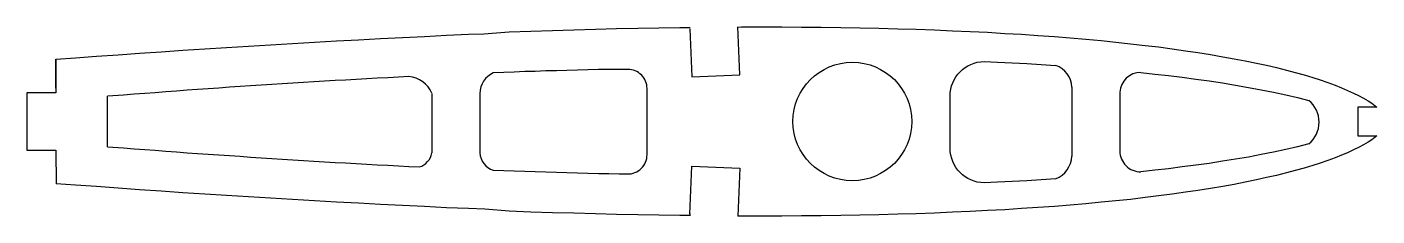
# Model space of a CAD drawing. Header units: inches. Extents: x -9 to 132, y 5 to 25.
import ezdxf

# ---------------------------------------------------------------- set-up
doc = ezdxf.new("R2010")
doc.units = ezdxf.units.IN
doc.header["$MEASUREMENT"] = 0
doc.layers.add('7', color=7, linetype='Continuous')
doc.layers.add('LAYER01', color=7, linetype='Continuous')

msp = doc.modelspace()

# ---------------------------------------------------------------- linework, layer by layer
msp.add_line((-5.74, 18.17), (-5.74, 21.17))
at = {"color": 9}
for p, q in [((-5.74, 21.17), (-5.74, 17.69)), ((-5.74, 17.69), (-8.74, 17.69)), ((-8.74, 17.69), (-8.74, 11.69)), ((-0.36, 12.06), (-0.36, 17.33)), ((-8.74, 11.69), (-5.74, 11.69)), ((-5.74, 11.69), (-5.72, 8.21))]:
    msp.add_line(p, q, dxfattribs=at)
msp.add_circle((77.01, 14.69), 6.17)
msp.add_arc((122.54, 14.62), 2.96, 309.9525, 50.0475)
at = {"layer": '7', "linetype": 'Continuous'}
for points in [[(38.71, 23.83), (41.35, 24.03), (43.61, 24.11), (45.85, 24.18), (48.09, 24.25), (50.32, 24.31), (52.52, 24.36), (54.72, 24.41), (56.92, 24.45), (59.08, 24.48), (60.16, 24.49)], [(60.13, 24.34), (60.32, 19.35), (65.31, 19.54), (65.12, 24.54)], [(65.12, 24.53), (65.49, 24.54), (67.6, 24.54), (69.7, 24.54), (71.74, 24.52), (73.78, 24.51), (75.82, 24.48), (77.8, 24.44), (79.77, 24.4), (81.74, 24.35), (83.64, 24.29), (85.53, 24.22), (87.43, 24.15), (89.24, 24.07), (91.05, 23.98), (92.86, 23.87), (94.58, 23.77), (96.29, 23.65), (98.01, 23.53), (99.63, 23.4), (101.25, 23.26), (102.87, 23.11), (104.39, 22.95), (105.91, 22.79), (107.42, 22.62), (108.83, 22.45), (110.23, 22.26), (111.63, 22.06), (112.92, 21.87), (114.21, 21.66), (115.5, 21.44), (116.67, 21.23), (117.83, 21.01), (119, 20.77), (120.04, 20.54), (121.08, 20.3), (122.12, 20.04), (123.03, 19.8), (123.94, 19.54), (124.85, 19.27), (125.63, 19.02), (126.41, 18.75), (127.18, 18.46), (127.82, 18.21), (128.46, 17.93), (129.09, 17.64), (129.6, 17.39), (130.1, 17.13), (130.59, 16.84), (130.97, 16.6), (131.33, 16.33), (131.5, 16.19)], [(-5.74, 21.17), (-3.71, 21.32), (-1.51, 21.48), (0.72, 21.64), (2.96, 21.8), (5.2, 21.96), (7.46, 22.11), (9.72, 22.26), (11.98, 22.41), (14.27, 22.55), (16.55, 22.69), (18.83, 22.82), (21.12, 22.96), (23.41, 23.09), (25.7, 23.21), (27.99, 23.34), (30.28, 23.45), (32.57, 23.56), (34.85, 23.67), (37.13, 23.77), (38.71, 23.83)], [(90.71, 20.94), (92.1, 20.87), (93.62, 20.8), (95.13, 20.72), (96.63, 20.63), (98.14, 20.53)], [(106.98, 19.79), (108.43, 19.63), (109.87, 19.47), (111.28, 19.29), (112.69, 19.1), (114.08, 18.91), (115.47, 18.7), (116.82, 18.48), (118.16, 18.24), (119.48, 18), (120.77, 17.74), (122.03, 17.47), (123.26, 17.18), (124.44, 16.89)], [(30.94, 19.37), (30.94, 19.37), (29.84, 19.31), (28.75, 19.25), (27.65, 19.19), (26.56, 19.13), (25.46, 19.07), (24.36, 19.01), (23.27, 18.95), (22.17, 18.88), (21.07, 18.82), (19.98, 18.75), (18.88, 18.68), (17.78, 18.61), (16.68, 18.54), (15.58, 18.47), (14.49, 18.4), (13.39, 18.32), (12.29, 18.25), (11.19, 18.17), (10.09, 18.09), (8.99, 18.01), (7.89, 17.94), (6.79, 17.86), (5.69, 17.78), (4.59, 17.69), (3.49, 17.61), (2.39, 17.53), (1.29, 17.44), (0.19, 17.36), (-0.36, 17.32)], [(131.5, 16.19), (129.53, 16.19), (129.53, 13.19), (131.5, 13.19)], [(131.52, 16.18), (131.52, 16.18)], [(131.5, 13.19), (131.33, 13.04), (130.97, 12.78), (130.59, 12.53), (130.1, 12.25), (129.6, 11.98), (129.09, 11.73), (128.46, 11.44), (127.82, 11.17), (127.18, 10.91), (126.41, 10.62), (125.63, 10.36), (124.85, 10.11), (123.94, 9.83), (123.03, 9.58), (122.12, 9.34), (121.08, 9.08), (120.04, 8.84), (119, 8.61), (117.83, 8.37), (116.67, 8.14), (115.5, 7.93), (114.21, 7.71), (112.92, 7.51), (111.63, 7.31), (110.23, 7.12), (108.83, 6.93), (107.42, 6.76), (105.91, 6.58), (104.39, 6.42), (102.87, 6.27), (101.25, 6.12), (99.63, 5.98), (98.01, 5.85), (96.29, 5.72), (94.58, 5.61), (92.86, 5.5), (91.05, 5.4), (89.24, 5.31), (87.43, 5.23), (85.53, 5.15), (83.64, 5.08), (81.74, 5.03), (79.77, 4.97), (77.8, 4.93), (75.82, 4.9), (73.78, 4.87), (71.74, 4.85), (69.7, 4.84), (67.6, 4.84), (65.49, 4.84), (65.12, 4.84)], [(-0.36, 12.06), (0.19, 12.02), (1.29, 11.94), (2.39, 11.85), (3.49, 11.77), (4.59, 11.69), (5.69, 11.6), (6.79, 11.52), (7.89, 11.44), (8.99, 11.37), (10.09, 11.29), (11.19, 11.21), (12.29, 11.13), (13.39, 11.06), (14.49, 10.98), (15.58, 10.91), (16.68, 10.84), (17.78, 10.77), (18.88, 10.7), (19.98, 10.63), (21.07, 10.56), (22.17, 10.5), (23.27, 10.43), (24.36, 10.37), (25.46, 10.31), (26.56, 10.25), (27.65, 10.19), (28.75, 10.13), (29.84, 10.07), (30.94, 10.01), (32.03, 9.96)], [(124.44, 12.35), (123.26, 12.06), (122.03, 11.77), (120.77, 11.5), (119.48, 11.24), (118.16, 10.99), (116.82, 10.76), (115.47, 10.54), (114.08, 10.33), (112.69, 10.13), (111.28, 9.95), (109.87, 9.77), (108.43, 9.61), (106.98, 9.45)], [(60.21, 5.03), (60.12, 5.04), (60.32, 10.03), (65.31, 9.84), (65.12, 4.84)], [(98.14, 8.71), (96.63, 8.61), (95.13, 8.52), (93.62, 8.44), (92.1, 8.36), (90.71, 8.3)], [(38.81, 5.54), (37.13, 5.61), (34.85, 5.71), (32.57, 5.82), (30.28, 5.93), (27.99, 6.05), (25.7, 6.17), (23.41, 6.29), (21.12, 6.42), (18.83, 6.56), (16.55, 6.69), (14.27, 6.83), (11.98, 6.97), (9.72, 7.12), (7.46, 7.27), (5.2, 7.43), (2.96, 7.58), (0.72, 7.74), (-1.51, 7.9), (-3.71, 8.06), (-5.72, 8.21)], [(60.21, 4.88), (59.08, 4.89), (56.92, 4.93), (54.72, 4.97), (52.52, 5.01), (50.32, 5.07), (48.09, 5.13), (45.85, 5.19), (43.61, 5.26), (41.35, 5.34), (38.81, 5.54)]]:
    msp.add_lwpolyline(points, dxfattribs=at)
for points in [[(39.7, 9.62), (40.79, 9.58), (41.88, 9.54), (42.98, 9.5), (44.07, 9.47), (45.16, 9.43), (46.26, 9.4), (47.35, 9.36), (48.44, 9.34), (49.53, 9.31), (50.62, 9.28), (51.71, 9.26), (52.8, 9.24), (53.65, 9.22, 0.419355), (55.68, 11.22), (55.68, 18.12, 0.414214), (53.68, 20.12), (51.71, 20.12), (50.62, 20.1), (49.53, 20.07), (48.44, 20.04), (47.35, 20.01), (46.26, 19.98), (45.16, 19.95), (44.07, 19.91), (42.98, 19.88), (41.88, 19.84), (40.79, 19.8), (39.7, 19.76)], [(90.71, 8.3, -0.409078), (87.17, 11.9), (87.17, 17.33, -0.409078), (90.71, 20.94)]]:
    msp.add_lwpolyline(points, format="xyb", dxfattribs=at)
at = {"layer": 'LAYER01'}
for p, q in [((99.82, 18.28), (99.82, 11.07)), ((33.32, 17.62), (33.32, 11.42)), ((38.32, 17.62), (38.32, 11.42)), ((104.8, 17.74), (104.8, 11.61))]:
    msp.add_line(p, q, dxfattribs=at)
for centre, radius, start, end in [((40.66, 17.62), 2.34, 114.2182, 180.0319), ((97.34, 18.18), 2.48, 2.3146, 71.2945), ((106.94, 17.65), 2.14, 88.8283, 177.6369), ((30.71, 16.56), 2.82, 22.2029, 85.4117), ((31.5, 11.73), 1.85, 286.8028, 350.2242), ((40.27, 11.49), 1.95, 182.0903, 253.0098), ((106.97, 11.62), 2.17, 180.2332, 270.3588), ((97.11, 11.22), 2.71, 292.1631, 356.8158)]:
    msp.add_arc(centre, radius, start, end, dxfattribs=at)

doc.saveas('drawing.dxf')
